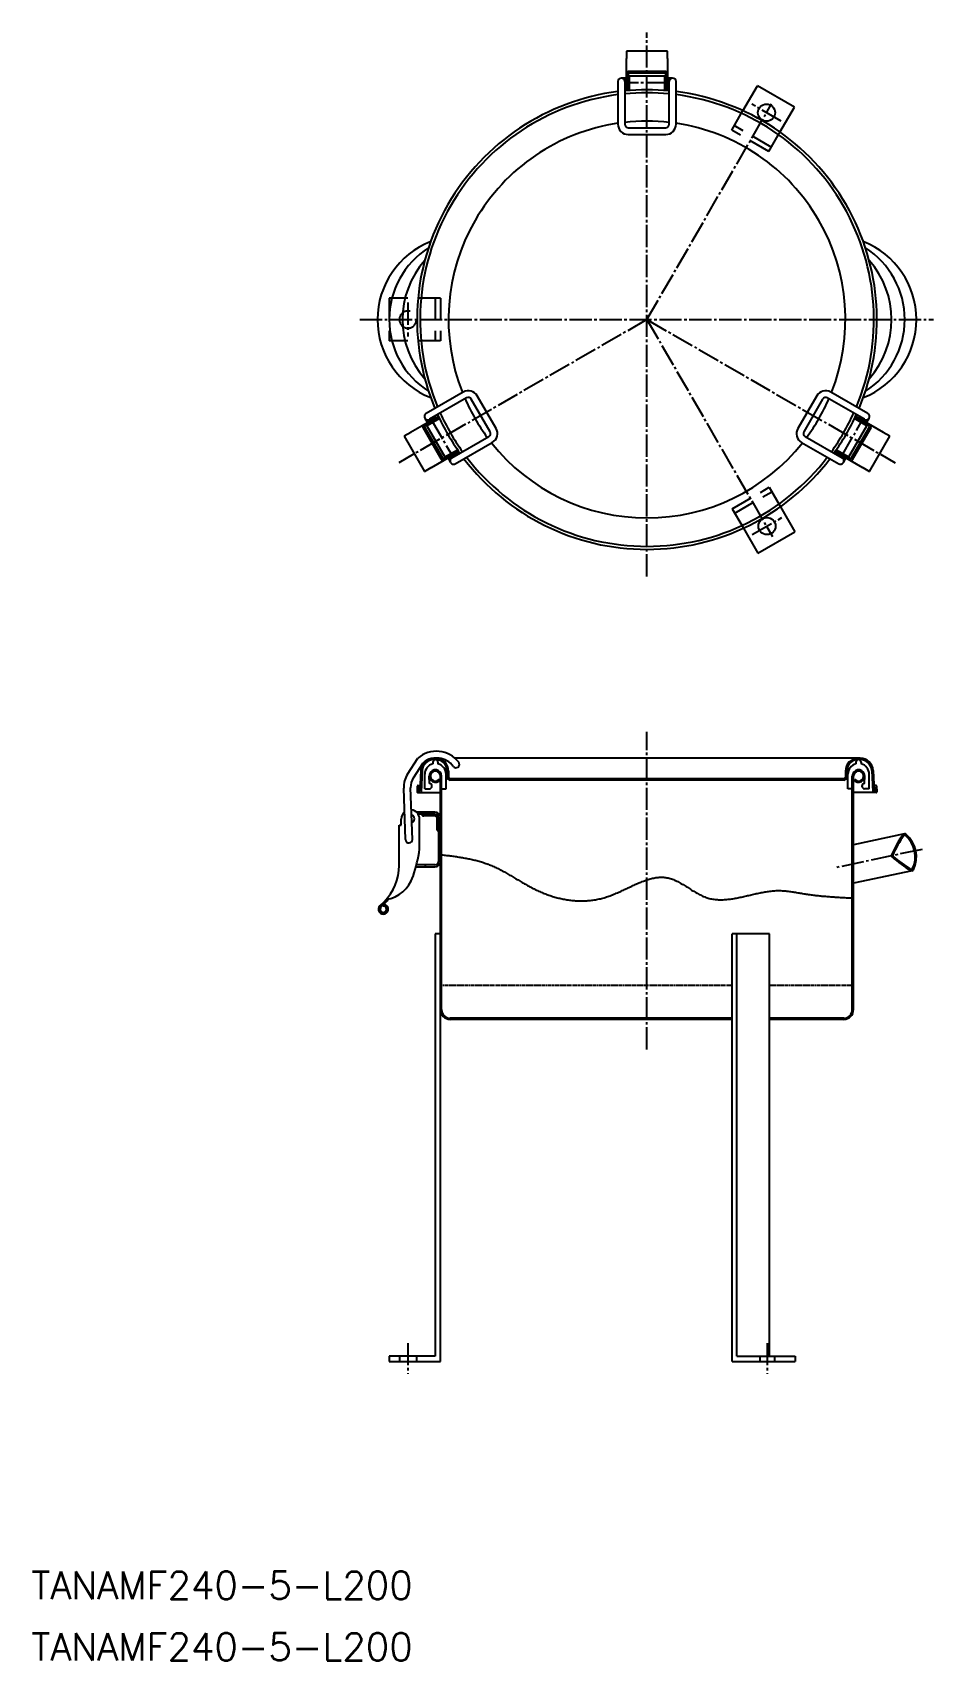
# Model space of a CAD drawing. Extents: x 264 to 791, y -155 to 797.
import ezdxf

# ---------------------------------------------------------------- set-up
doc = ezdxf.new("R2010")
doc.units = 0
for name, pattern in [('CENTER', [17.5, 13, -1.5, 1.5, -1.5]), ('DASHED', [19.05, 12.7, -6.35]), ('PHANTOM', [2.5, 1.25, -0.25, 0.25, -0.25, 0.25, -0.25])]:
    doc.linetypes.add(name, pattern=pattern)
doc.layers.get('0').update_dxf_attribs({"linetype": 'CONTINUOUS'})
doc.layers.add('CENTER', color=1, linetype='CENTER')
doc.styles.get("Standard").update_dxf_attribs({"font": 'txt.shx', "bigfont": '@extfont2.shx'})

msp = doc.modelspace()

# ---------------------------------------------------------------- linework, layer by layer
at = {"color": 7, "linetype": 'CONTINUOUS'}
for p, q in [((611.09, 763.23), (611.09, 781.94)), ((611.19, 781.94), (611.09, 781.94)), ((634.99, 786.38), (611.19, 786.38)), ((611.19, 786.38), (611.19, 781.94)), ((634.99, 781.94), (634.99, 786.38)), ((635.09, 781.94), (634.99, 781.94)), ((635.09, 781.94), (635.09, 763.23)), ((612.09, 773.18), (611.09, 773.18)), ((634.09, 773.38), (612.09, 773.38)), ((612.09, 773.38), (612.09, 763.32)), ((633.84, 774.38), (612.34, 774.38)), ((633.59, 771.78), (612.59, 771.78)), ((612.59, 771.78), (612.59, 763.36)), ((633.59, 763.36), (633.59, 771.78)), ((634.09, 763.32), (634.09, 773.38)), ((635.09, 773.18), (634.09, 773.18)), ((606.09, 768.58), (606.09, 743.58)), ((611.09, 770.58), (608.09, 770.58)), ((610.09, 768.58), (610.09, 743.58)), ((610.39, 766.58), (610.09, 766.58)), ((610.39, 770.03), (610.39, 765.53)), ((611.09, 770.03), (610.39, 770.03)), ((610.39, 765.53), (611.09, 765.53)), ((612.59, 769.78), (612.09, 769.78)), ((612.59, 765.78), (612.09, 765.78)), ((634.09, 769.78), (633.59, 769.78)), ((634.09, 765.78), (633.59, 765.78)), ((638.09, 770.58), (635.09, 770.58)), ((635.09, 770.53), (635.79, 770.53)), ((635.79, 765.03), (635.09, 765.03)), ((635.79, 770.53), (635.79, 765.03)), ((635.79, 766.58), (636.09, 766.58)), ((636.09, 743.58), (636.09, 768.58)), ((640.09, 743.58), (640.09, 768.58)), ((679.16, 751.51), (687.61, 766.14)), ((709.26, 753.64), (687.61, 766.14)), ((700.81, 739.01), (709.26, 753.64)), ((612.09, 741.58), (634.09, 741.58)), ((612.09, 737.58), (634.09, 737.58)), ((515.69, 587), (494.04, 574.5)), ((517.69, 583.54), (496.04, 571.04)), ((531.42, 563.75), (520.42, 582.81)), ((534.88, 565.75), (523.88, 584.81)), ((722.29, 584.81), (711.29, 565.75)), ((725.75, 582.81), (714.75, 563.75)), ((750.14, 571.04), (728.49, 583.54)), ((752.14, 574.5), (730.49, 587)), ((484.96, 563.49), (501.17, 572.85)), ((501.59, 571.94), (492.88, 566.91)), ((493.3, 571.77), (494.8, 569.17)), ((494.5, 569.8), (499.26, 572.55)), ((501.81, 571.48), (494.51, 567.27)), ((497.92, 571.78), (497.77, 572.04)), ((499.26, 572.55), (499.61, 571.95)), ((751.66, 567.27), (744.36, 571.48)), ((753.29, 566.91), (744.58, 571.94)), ((745, 572.85), (761.21, 563.49)), ((747.35, 572.3), (747, 571.7)), ((751.24, 570.05), (747.35, 572.3)), ((748.26, 571.78), (748.41, 572.04)), ((751.37, 569.17), (752.87, 571.77)), ((485.01, 563.4), (481.17, 561.19)), ((484.96, 563.49), (485.01, 563.4)), ((492.14, 566.19), (502.89, 547.57)), ((492.55, 567.87), (493.05, 567.01)), ((492.88, 566.91), (503.88, 547.85)), ((494.85, 569.2), (494.5, 569.8)), ((494.51, 567.27), (505.01, 549.09)), ((496, 568.71), (496.25, 568.27)), ((499.46, 570.71), (499.71, 570.27)), ((741.16, 549.09), (751.66, 567.27)), ((742.29, 547.85), (753.29, 566.91)), ((743.29, 547.57), (754.04, 566.19)), ((746.46, 570.27), (746.71, 570.71)), ((749.93, 568.27), (750.18, 568.71)), ((750.89, 569.45), (751.24, 570.05)), ((753.12, 567.01), (753.62, 567.87)), ((761.16, 563.4), (761.21, 563.49)), ((765, 561.19), (761.16, 563.4)), ((481.17, 561.19), (493.07, 540.57)), ((503.88, 547.85), (512.59, 552.88)), ((505.01, 549.09), (512.31, 553.3)), ((509.04, 548.52), (530.69, 561.02)), ((511.04, 545.06), (532.69, 557.56)), ((713.49, 557.56), (735.14, 545.06)), ((715.49, 561.02), (737.14, 548.52)), ((733.58, 552.88), (742.29, 547.85)), ((733.86, 553.3), (741.16, 549.09)), ((753.1, 540.57), (765, 561.19)), ((493.07, 540.57), (496.91, 542.79)), ((496.91, 542.79), (496.96, 542.71)), ((513.17, 552.06), (496.96, 542.71)), ((504.05, 547.95), (504.55, 547.09)), ((506.75, 550.09), (507, 549.65)), ((506.8, 548.39), (508.3, 545.79)), ((507.28, 548.66), (507.63, 548.06)), ((507.63, 548.06), (511.53, 550.31)), ((510.21, 552.09), (510.46, 551.65)), ((510.62, 549.78), (510.77, 549.52)), ((511.53, 550.31), (511.18, 550.91)), ((749.21, 542.71), (733, 552.06)), ((734.21, 550.56), (734.56, 551.16)), ((738.98, 547.81), (734.21, 550.56)), ((735.56, 549.78), (735.41, 549.52)), ((735.71, 551.65), (735.96, 552.09)), ((737.87, 545.79), (739.37, 548.39)), ((739.33, 548.41), (738.98, 547.81)), ((739.18, 549.65), (739.43, 550.09)), ((741.62, 547.09), (742.12, 547.95)), ((749.21, 542.71), (749.26, 542.79)), ((749.26, 542.79), (753.1, 540.57)), ((701.1, 519.95), (709.55, 505.32)), ((679.48, 507.4), (687.9, 492.82)), ((687.9, 492.82), (709.55, 505.32)), ((483.18, 363.57), (489.19, 372.82)), ((501.55, 372.87), (498.44, 372.87)), ((498.44, 372.07), (499.59, 372.07)), ((747.73, 372.87), (510.88, 372.87)), ((747.73, 372.07), (746.59, 372.07)), ((486.54, 361.39), (492.23, 370.16)), ((490.96, 365.76), (490.32, 353.67)), ((491.75, 365.72), (491.1, 353.25)), ((493.19, 355.07), (493.19, 363.5)), ((495.94, 358.07), (495.79, 362.29)), ((497.94, 370.57), (497.94, 369.57)), ((500.94, 370.57), (500.94, 369.57)), ((502.39, 225.87), (502.39, 362.42)), ((503.09, 225.87), (503.09, 362.42)), ((505.69, 355.07), (505.69, 363.5)), ((506.29, 365.37), (506.29, 361.87)), ((507.09, 365.37), (507.09, 361.87)), ((739.09, 365.37), (739.09, 361.87)), ((739.89, 365.37), (739.89, 361.87)), ((740.49, 355.07), (740.49, 363.5)), ((743.09, 225.87), (743.09, 362.42)), ((743.79, 225.87), (743.79, 362.42)), ((745.24, 370.57), (745.24, 369.57)), ((748.24, 370.57), (748.24, 369.57)), ((750.24, 358.07), (750.38, 362.29)), ((752.99, 355.07), (752.99, 363.5)), ((754.42, 365.72), (755.07, 353.25)), ((755.22, 365.76), (755.85, 353.67)), ((481.99, 325.26), (480.93, 355.46)), ((485.99, 325.4), (484.93, 355.6)), ((488.87, 356.49), (488.7, 353.29)), ((489.1, 352.87), (502.39, 352.87)), ((489.27, 356.87), (490.07, 356.87)), ((489.65, 356.07), (489.52, 353.67)), ((489.52, 353.67), (490.32, 353.67)), ((489.58, 354.87), (490.38, 354.87)), ((493.19, 355.07), (495.94, 355.07)), ((502.39, 360.27), (501.82, 360.68)), ((503.09, 355.07), (505.69, 355.07)), ((738.09, 360.87), (508.09, 360.87)), ((738.09, 360.07), (508.09, 360.07)), ((743.09, 355.07), (740.49, 355.07)), ((743.79, 360.27), (744.35, 360.68)), ((757.07, 352.87), (743.79, 352.87)), ((752.99, 355.07), (750.24, 355.07)), ((756.59, 354.87), (755.79, 354.87)), ((756.65, 353.67), (755.85, 353.67)), ((756.91, 356.87), (756.11, 356.87)), ((756.53, 356.07), (756.65, 353.67)), ((757.31, 356.49), (757.47, 353.29)), ((478.19, 310.18), (478.19, 333.73)), ((478.19, 333.73), (479.39, 333.73)), ((479.39, 333.73), (479.39, 337.33)), ((499.19, 341.33), (488.36, 341.33)), ((499.19, 340.13), (489.4, 340.13)), ((490.19, 319.73), (490.19, 337.33)), ((499.19, 339.13), (492.69, 339.13)), ((500.19, 338.13), (500.19, 331.63)), ((501.19, 338.13), (501.19, 312.53)), ((773.53, 328.63), (743.79, 322.31)), ((488.03, 309.33), (499.19, 309.33)), ((499.19, 310.53), (488.34, 310.53)), ((493.39, 310.53), (493.39, 309.33)), ((778.1, 307.12), (743.79, 299.82)), ((469.4, 288.97), (467.02, 286.59)), ((470.11, 288.26), (467.73, 285.89)), ((469.26, 287.42), (469.18, 286.42)), ((499.39, 270.17), (499.39, 23.19)), ((502.39, 270.17), (499.39, 270.17)), ((502.39, 20.19), (502.39, 270.17)), ((672.96, 20.19), (672.96, 270.17)), ((694.61, 270.17), (672.96, 270.17)), ((675.56, 23.19), (675.56, 270.17)), ((694.61, 23.19), (694.61, 270.17)), ((672.96, 220.87), (508.09, 220.87)), ((672.96, 220.17), (508.09, 220.17)), ((738.09, 220.87), (694.61, 220.87)), ((738.09, 220.17), (694.61, 220.17)), ((499.39, 23.19), (472.39, 23.19)), ((472.39, 23.19), (472.39, 20.19)), ((472.39, 20.19), (502.39, 20.19)), ((672.96, 20.19), (709.61, 20.19)), ((675.56, 23.19), (709.61, 23.19)), ((709.61, 23.19), (709.61, 20.19))]:
    msp.add_line(p, q, dxfattribs=at)
at = {"color": 3, "linetype": 'DASHED'}
for p, q in [((672.61, 740.16), (679.16, 751.51)), ((695.76, 730.26), (674.11, 742.76)), ((694.26, 727.66), (672.61, 740.16)), ((694.26, 727.66), (700.81, 739.01)), ((480.9, 641.88), (472.39, 641.88)), ((472.39, 641.88), (472.39, 616.88)), ((502.39, 641.88), (480.9, 641.88)), ((499.39, 641.88), (499.39, 616.88)), ((502.39, 641.88), (502.39, 616.88)), ((480.9, 616.88), (472.39, 616.88)), ((502.39, 616.88), (480.9, 616.88)), ((672.9, 518.8), (694.55, 531.3)), ((674.4, 516.21), (696.05, 528.71)), ((694.55, 531.3), (701.1, 519.95)), ((672.9, 518.8), (679.48, 507.4)), ((478.39, 23.19), (478.39, 20.19)), ((488.39, 23.19), (488.39, 20.19)), ((688.96, 23.19), (688.96, 20.19)), ((697.62, 23.19), (697.62, 20.19))]:
    msp.add_line(p, q, dxfattribs=at)
at = {"color": 3, "linetype": 'PHANTOM'}
for p, q in [((502.39, 240.17), (672.96, 240.17)), ((694.61, 240.17), (743.79, 240.17))]:
    msp.add_line(p, q, dxfattribs=at)
at = {"color": 3}
msp.add_polyline3d([(503.09, 316.45, 0), (503.81, 316.37, 0), (504.52, 316.27, 0), (505.24, 316.18, 0), (505.96, 316.09, 0), (506.68, 316, 0), (507.39, 315.91, 0), (508.11, 315.81, 0), (508.83, 315.72, 0), (509.54, 315.62, 0), (510.26, 315.52, 0), (510.97, 315.42, 0), (511.68, 315.32, 0), (512.4, 315.21, 0), (513.11, 315.1, 0), (513.82, 314.99, 0), (514.52, 314.88, 0), (515.23, 314.76, 0), (515.94, 314.64, 0), (516.64, 314.51, 0), (517.34, 314.38, 0), (518.04, 314.25, 0), (518.74, 314.11, 0), (519.44, 313.97, 0), (520.13, 313.82, 0), (520.83, 313.67, 0), (521.52, 313.51, 0), (522.21, 313.35, 0), (522.89, 313.18, 0), (523.58, 313, 0), (524.26, 312.82, 0), (524.94, 312.63, 0), (525.61, 312.44, 0), (526.29, 312.24, 0), (526.96, 312.03, 0), (527.63, 311.82, 0), (528.29, 311.6, 0), (528.95, 311.37, 0), (529.61, 311.13, 0), (530.27, 310.88, 0), (530.92, 310.63, 0), (531.57, 310.37, 0), (532.22, 310.1, 0), (532.86, 309.82, 0), (533.5, 309.54, 0), (534.13, 309.25, 0), (534.77, 308.95, 0), (535.4, 308.64, 0), (536.03, 308.33, 0), (536.65, 308.01, 0), (537.28, 307.69, 0), (537.9, 307.36, 0), (538.52, 307.03, 0), (539.14, 306.69, 0), (539.76, 306.35, 0), (540.38, 306, 0), (540.99, 305.65, 0), (541.61, 305.3, 0), (542.22, 304.95, 0), (542.84, 304.59, 0), (543.45, 304.23, 0), (544.06, 303.87, 0), (544.68, 303.5, 0), (545.29, 303.14, 0), (545.9, 302.77, 0), (546.51, 302.41, 0), (547.13, 302.04, 0), (547.74, 301.68, 0), (548.36, 301.31, 0), (548.98, 300.94, 0), (549.59, 300.58, 0), (550.21, 300.22, 0), (550.83, 299.86, 0), (551.45, 299.5, 0), (552.08, 299.14, 0), (552.7, 298.79, 0), (553.33, 298.44, 0), (553.96, 298.09, 0), (554.59, 297.75, 0), (555.23, 297.41, 0), (555.87, 297.08, 0), (556.51, 296.75, 0), (557.15, 296.43, 0), (557.8, 296.11, 0), (558.45, 295.79, 0), (559.1, 295.49, 0), (559.76, 295.19, 0), (560.42, 294.89, 0), (561.08, 294.6, 0), (561.75, 294.32, 0), (562.42, 294.05, 0), (563.09, 293.78, 0), (563.77, 293.52, 0), (564.45, 293.26, 0), (565.13, 293.02, 0), (565.81, 292.78, 0), (566.5, 292.55, 0), (567.18, 292.32, 0), (567.88, 292.1, 0), (568.57, 291.89, 0), (569.27, 291.69, 0), (569.97, 291.5, 0), (570.66, 291.31, 0), (571.37, 291.13, 0), (572.07, 290.96, 0), (572.78, 290.8, 0), (573.49, 290.65, 0), (574.19, 290.5, 0), (574.9, 290.37, 0), (575.62, 290.24, 0), (576.33, 290.12, 0), (577.05, 290.01, 0), (577.76, 289.91, 0), (578.48, 289.82, 0), (579.2, 289.74, 0), (579.92, 289.67, 0), (580.64, 289.61, 0), (581.36, 289.56, 0), (582.09, 289.51, 0), (582.81, 289.48, 0), (583.53, 289.46, 0), (584.26, 289.45, 0), (584.98, 289.44, 0), (585.71, 289.45, 0), (586.43, 289.47, 0), (587.16, 289.5, 0), (587.88, 289.54, 0), (588.61, 289.59, 0), (589.34, 289.65, 0), (590.06, 289.73, 0), (590.79, 289.81, 0), (591.51, 289.91, 0), (592.24, 290.01, 0), (592.96, 290.13, 0), (593.68, 290.26, 0), (594.41, 290.4, 0), (595.13, 290.56, 0), (595.85, 290.72, 0), (596.57, 290.9, 0), (597.29, 291.09, 0), (598.01, 291.29, 0), (598.73, 291.51, 0), (599.45, 291.74, 0), (600.16, 291.97, 0), (600.88, 292.22, 0), (601.59, 292.48, 0), (602.3, 292.75, 0), (603.01, 293.03, 0), (603.72, 293.31, 0), (604.43, 293.61, 0), (605.14, 293.91, 0), (605.84, 294.21, 0), (606.55, 294.52, 0), (607.25, 294.84, 0), (607.95, 295.16, 0), (608.65, 295.48, 0), (609.35, 295.81, 0), (610.05, 296.13, 0), (610.75, 296.46, 0), (611.44, 296.79, 0), (612.13, 297.12, 0), (612.83, 297.44, 0), (613.52, 297.77, 0), (614.21, 298.09, 0), (614.89, 298.41, 0), (615.58, 298.73, 0), (616.26, 299.04, 0), (616.95, 299.34, 0), (617.63, 299.64, 0), (618.31, 299.93, 0), (618.99, 300.22, 0), (619.67, 300.5, 0), (620.34, 300.76, 0), (621.02, 301.02, 0), (621.69, 301.27, 0), (622.36, 301.51, 0), (623.03, 301.74, 0), (623.7, 301.95, 0), (624.36, 302.15, 0), (625.03, 302.34, 0), (625.69, 302.51, 0), (626.35, 302.67, 0), (627.01, 302.81, 0), (627.67, 302.94, 0), (628.33, 303.04, 0), (628.98, 303.13, 0), (629.63, 303.2, 0), (630.28, 303.26, 0), (630.93, 303.29, 0), (631.58, 303.3, 0), (632.23, 303.29, 0), (632.87, 303.26, 0), (633.51, 303.2, 0), (634.15, 303.12, 0), (634.79, 303.02, 0), (635.43, 302.89, 0), (636.06, 302.74, 0), (636.7, 302.56, 0), (637.33, 302.36, 0), (637.96, 302.14, 0), (638.59, 301.89, 0), (639.21, 301.62, 0), (639.84, 301.34, 0), (640.46, 301.04, 0), (641.09, 300.73, 0), (641.71, 300.4, 0), (642.34, 300.05, 0), (642.96, 299.7, 0), (643.58, 299.33, 0), (644.2, 298.96, 0), (644.83, 298.58, 0), (645.45, 298.19, 0), (646.07, 297.8, 0), (646.7, 297.41, 0), (647.32, 297.01, 0), (647.95, 296.62, 0), (648.57, 296.22, 0), (649.2, 295.82, 0), (649.83, 295.43, 0), (650.46, 295.05, 0), (651.09, 294.67, 0), (651.73, 294.3, 0), (652.36, 293.93, 0), (653, 293.58, 0), (653.64, 293.24, 0), (654.28, 292.91, 0), (654.92, 292.6, 0), (655.57, 292.3, 0), (656.22, 292.02, 0), (656.87, 291.76, 0), (657.52, 291.51, 0), (658.18, 291.29, 0), (658.84, 291.09, 0), (659.51, 290.91, 0), (660.17, 290.75, 0), (660.84, 290.61, 0), (661.52, 290.49, 0), (662.19, 290.39, 0), (662.87, 290.31, 0), (663.55, 290.24, 0), (664.23, 290.19, 0), (664.92, 290.15, 0), (665.61, 290.13, 0), (666.3, 290.13, 0), (666.99, 290.14, 0), (667.68, 290.16, 0), (668.38, 290.19, 0), (669.08, 290.24, 0), (669.78, 290.3, 0), (670.48, 290.37, 0), (671.19, 290.45, 0), (671.89, 290.55, 0), (672.6, 290.64, 0), (673.31, 290.75, 0), (674.02, 290.87, 0), (674.73, 291, 0), (675.45, 291.13, 0), (676.16, 291.27, 0), (676.87, 291.41, 0), (677.59, 291.56, 0), (678.31, 291.71, 0), (679.03, 291.87, 0), (679.75, 292.03, 0), (680.47, 292.2, 0), (681.19, 292.36, 0), (681.91, 292.53, 0), (682.63, 292.7, 0), (683.36, 292.87, 0), (684.08, 293.04, 0), (684.8, 293.2, 0), (685.53, 293.37, 0), (686.25, 293.54, 0), (686.98, 293.7, 0), (687.7, 293.86, 0), (688.43, 294.01, 0), (689.15, 294.16, 0), (689.87, 294.31, 0), (690.6, 294.45, 0), (691.32, 294.58, 0), (692.05, 294.71, 0), (692.77, 294.82, 0), (693.49, 294.94, 0), (694.21, 295.04, 0), (694.93, 295.13, 0), (695.65, 295.22, 0), (696.37, 295.29, 0), (697.09, 295.35, 0), (697.81, 295.4, 0), (698.53, 295.44, 0), (699.24, 295.47, 0), (699.96, 295.48, 0), (700.67, 295.48, 0), (701.38, 295.46, 0), (702.09, 295.43, 0), (702.8, 295.39, 0), (703.51, 295.34, 0), (704.22, 295.27, 0), (704.92, 295.2, 0), (705.63, 295.12, 0), (706.33, 295.03, 0), (707.04, 294.93, 0), (707.74, 294.83, 0), (708.45, 294.72, 0), (709.15, 294.61, 0), (709.85, 294.49, 0), (710.55, 294.37, 0), (711.26, 294.25, 0), (711.96, 294.13, 0), (712.66, 294.01, 0), (713.36, 293.88, 0), (714.07, 293.77, 0), (714.77, 293.65, 0), (715.47, 293.54, 0), (716.17, 293.43, 0), (716.88, 293.32, 0), (717.58, 293.22, 0), (718.29, 293.13, 0), (718.99, 293.03, 0), (719.7, 292.94, 0), (720.4, 292.85, 0), (721.11, 292.77, 0), (721.82, 292.68, 0), (722.52, 292.61, 0), (723.23, 292.53, 0), (723.93, 292.45, 0), (724.64, 292.38, 0), (725.35, 292.31, 0), (726.06, 292.25, 0), (726.76, 292.18, 0), (727.47, 292.12, 0), (728.18, 292.06, 0), (728.89, 292, 0), (729.6, 291.95, 0), (730.31, 291.89, 0), (731.02, 291.84, 0), (731.73, 291.79, 0), (732.43, 291.74, 0), (733.14, 291.69, 0), (733.85, 291.65, 0), (734.56, 291.61, 0), (735.27, 291.56, 0), (735.98, 291.52, 0), (736.69, 291.48, 0), (737.4, 291.44, 0), (738.11, 291.4, 0), (738.82, 291.36, 0), (739.53, 291.32, 0), (740.24, 291.28, 0), (740.96, 291.24, 0), (741.67, 291.21, 0), (742.38, 291.17, 0), (743.09, 291.13, 0)], dxfattribs=at)
at = {"color": 7, "linetype": 'CONTINUOUS'}
for centre in [(692.94, 750.36), (693.22, 508.6)]:
    msp.add_circle(centre, 5, dxfattribs=at)
for centre, radius, start, end in [((612.34, 773.13), 1.25, 90, 180), ((633.84, 773.13), 1.25, 0, 90), ((623.09, 629.38), 134.39, 97.26738, 202.73262), ((608.09, 768.58), 2, 0, 180), ((623.09, 629.38), 134.39, 84.4488, 95.5512), ((623.09, 629.38), 132.62, 84.37457, 95.62543), ((638.09, 768.58), 2, 0, 180), ((623.09, 629.38), 134.39, 337.26738, 82.73262), ((623.09, 629.38), 132.62, 97.36478, 202.63522), ((623.09, 629.38), 132.62, 337.36478, 82.63522), ((623.09, 629.38), 116, 98.42715, 201.57285), ((612.09, 743.58), 6, 180, 270), ((623.09, 629.38), 116, 83.5654, 96.4346), ((612.09, 743.58), 2, 180, 270), ((634.09, 743.58), 2, 270, 0), ((634.09, 743.58), 6, 270, 0), ((623.09, 629.38), 116, 338.42715, 81.57285), ((514.59, 629.38), 49.01, 111.44364, 248.55636), ((522.23, 629.38), 49.79, 122.58591, 237.41409), ((731.58, 629.38), 49.01, 291.44364, 68.55636), ((723.94, 629.38), 49.79, 302.58591, 57.41409), ((532.55, 629.38), 52.39, 138.63197, 221.36803), ((713.62, 629.38), 52.39, 318.63197, 41.36803), ((518.69, 581.81), 6, 30, 120), ((623.09, 629.38), 116, 203.5654, 216.4346), ((518.69, 581.81), 2, 30, 120), ((623.09, 629.38), 116, 323.5654, 336.4346), ((727.49, 581.81), 6, 60, 150), ((727.49, 581.81), 2, 60, 150), ((495.04, 572.77), 2, 120, 300), ((623.09, 629.38), 134.39, 204.4488, 215.5512), ((623.09, 629.38), 132.62, 204.37457, 215.62543), ((623.09, 629.38), 132.62, 324.37457, 335.62543), ((623.09, 629.38), 134.39, 324.4488, 335.5512), ((751.14, 572.77), 2, 240, 60), ((493.22, 566.81), 1.25, 120, 210), ((529.69, 562.75), 2, 300, 30), ((529.69, 562.75), 6, 300, 30), ((716.49, 562.75), 6, 150, 240), ((716.49, 562.75), 2, 150, 240), ((752.95, 566.81), 1.25, 330, 60), ((623.09, 629.38), 116, 218.42715, 321.57285), ((503.97, 548.19), 1.25, 210, 300), ((510.04, 546.79), 2, 120, 300), ((623.09, 629.38), 134.39, 217.26738, 322.73262), ((623.09, 629.38), 132.62, 217.36478, 322.63522), ((736.14, 546.79), 2, 240, 60), ((742.2, 548.19), 1.25, 240, 330), ((500.06, 360.63), 16.34, 37.30164, 131.74202), ((498.44, 365.37), 7.5, 90, 177), ((498.44, 365.37), 6.7, 90, 177), ((500.06, 360.63), 12.34, 37.30164, 129.42482), ((499.44, 370.57), 1.5, 0, 180), ((499.59, 365.37), 7.5, 0, 90), ((499.59, 365.37), 6.7, 0, 90), ((746.59, 365.37), 7.5, 90, 180), ((746.59, 365.37), 6.7, 90, 180), ((746.74, 370.57), 1.5, 0, 180), ((747.73, 365.37), 7.5, 3, 90), ((747.73, 365.37), 6.7, 3, 90), ((494.92, 355.94), 14, 147, 182), ((499.44, 363.5), 6.25, 103.88654, 180), ((499.44, 362.42), 3.65, 0, 323.9223), ((499.44, 362.42), 2.95, 0, 323.9223), ((499.44, 363.5), 6.25, 0, 76.11346), ((508.09, 361.87), 1.8, 180, 270), ((508.09, 361.87), 1, 180, 270), ((511.47, 369.31), 2, 217.30164, 37.30164), ((738.09, 361.87), 1, 270, 0), ((738.09, 361.87), 1.8, 270, 0), ((746.74, 363.5), 6.25, 103.88654, 180), ((746.74, 362.42), 3.65, 216.0777, 180), ((746.74, 362.42), 2.95, 216.0777, 180), ((746.74, 363.5), 6.25, 0, 76.11346), ((494.92, 355.94), 10, 147, 182), ((489.1, 353.27), 0.4, 177, 270), ((489.27, 356.47), 0.4, 90, 177), ((490.07, 356.47), 0.4, 357, 90), ((490.7, 353.27), 0.4, 270, 357), ((495.94, 356.57), 1.5, 270, 90), ((750.24, 356.57), 1.5, 90, 270), ((755.47, 353.27), 0.4, 183, 270), ((756.11, 356.47), 0.4, 90, 183), ((756.91, 356.47), 0.4, 3, 90), ((757.07, 353.27), 0.4, 270, 3), ((484.79, 337.33), 5.4, 0, 83.67673), ((484.79, 337.33), 5.4, 128.58272, 180), ((484.79, 337.33), 2.4, 291.00833, 72.99167), ((492.69, 340.63), 1.5, 199.47122, 270), ((499.19, 338.13), 3.2, 0, 90), ((499.19, 338.13), 2, 0, 90), ((499.19, 338.13), 1, 0, 90), ((483.99, 325.33), 2, 182, 2), ((501.69, 331.63), 1.5, 180, 250.52878), ((812.41, 297.57), 50, 142.1222, 157.90338), ((812.41, 297.57), 49.3, 142.1222, 157.90338), ((773.73, 327.66), 0.3, 50.58009, 142.1222), ((773.73, 327.66), 1, 50.58009, 102), ((763.55, 315.27), 16.34, 333.41991, 50.58009), ((763.55, 315.27), 17.04, 333.41991, 50.58009), ((391.33, 334.79), 100, 341.95427, 351.33624), ((767.01, 316), 1, 157.90338, 226.09662), ((800.99, 351.31), 50, 226.09662, 241.8778), ((767.01, 316), 0.3, 157.90338, 226.09662), ((800.99, 351.31), 49.3, 226.09662, 241.8778), ((448.19, 310.18), 30, 315, 0), ((499.19, 312.53), 2, 270, 0), ((499.19, 312.53), 3.2, 270, 0), ((777.89, 308.09), 0.3, 241.8778, 333.41991), ((777.89, 308.09), 1, 282, 333.41991), ((467.39, 310.01), 20, 279.30232, 341.95427), ((469.04, 284.58), 2.85, 135, 85.4755), ((469.04, 284.58), 1.85, 135, 85.4755), ((448.19, 310.18), 31, 315, 320.81894), ((508.09, 225.87), 5.7, 180, 270), ((508.09, 225.87), 5, 180, 270), ((738.09, 225.87), 5.7, 270, 0), ((738.09, 225.87), 5, 270, 0)]:
    msp.add_arc(centre, radius, start, end, dxfattribs=at)
at = {"color": 3, "linetype": 'DASHED'}
for start, end in [(143.56142, 216.43858), (216.43858, 143.56142)]:
    msp.add_arc((483.39, 629.38), 5, start, end, dxfattribs=at)
at = {"layer": 'CENTER', "color": 1, "linetype": 'CENTER'}
for p, q in [((623.09, 479.19), (623.09, 797.2)), ((635.56, 767.78), (610.48, 767.78)), ((623.09, 629.38), (695.88, 755.46)), ((701.6, 745.36), (684.28, 755.36)), ((483.39, 639.38), (483.39, 619.38)), ((455.32, 629.38), (790.51, 629.38)), ((623.09, 629.38), (478, 545.61)), ((623.09, 629.38), (768.18, 545.61)), ((623.09, 629.38), (696.38, 502.43)), ((496.99, 570.98), (509.53, 549.26)), ((736.71, 549.38), (749.25, 571.1)), ((684.56, 503.6), (701.88, 513.6)), ((623.09, 202.63), (623.09, 388.34)), ((783.88, 319.59), (732.62, 308.69)), ((483.39, 30.88), (483.39, 12.88)), ((693.29, 30.88), (693.29, 12.88))]:
    msp.add_line(p, q, dxfattribs=at)

# ---------------------------------------------------------------- texts
at = {"color": 7, "linetype": 'CONTINUOUS'}
for p in [(263.32, -118.76), (263.32, -154.68)]:
    msp.add_text('TANAMF240-5-L200', height=16, dxfattribs=at).set_placement(p)

doc.saveas('drawing.dxf')
